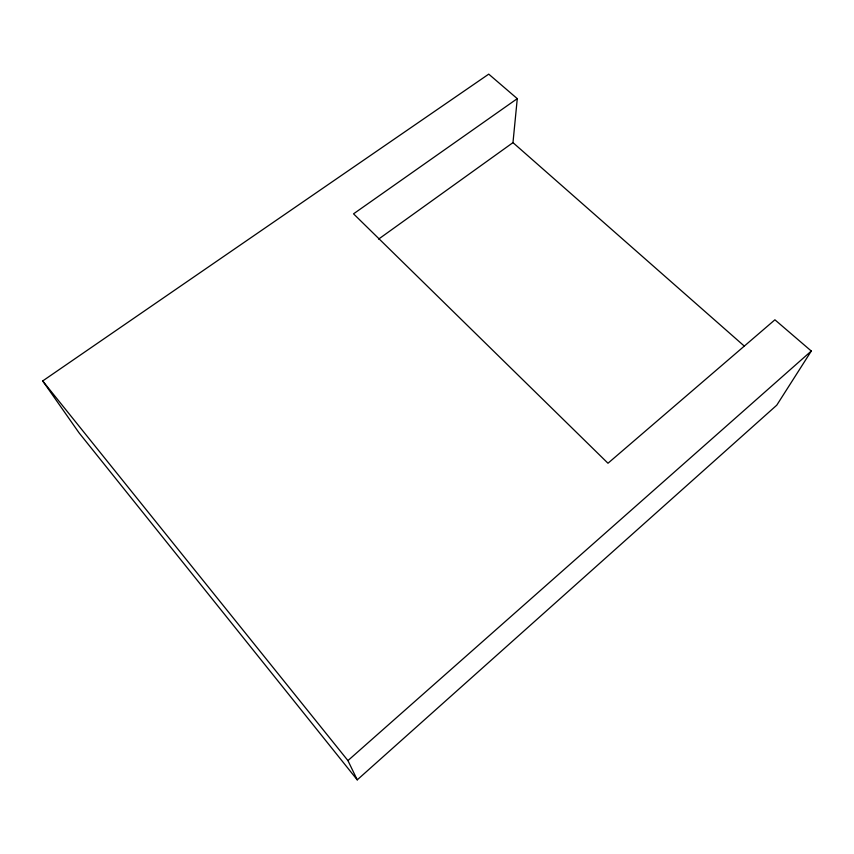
<?xml version="1.0" encoding="UTF-8"?>
<svg xmlns="http://www.w3.org/2000/svg" width="854" height="854" viewBox="0 0 854 854"><rect width="100%" height="100%" fill="white"/><g stroke="black" fill="none" stroke-linecap="round" stroke-linejoin="round"><path stroke-width="1.28" d="M378.61 239.099L512.976 142.629L517.278 98.648L488.734 74.138L42.7 380.948L79.048 432.839L357.239 779.862L776.756 405.191L811.3 351.037L774.909 319.802L607.984 463.242L353.535 213.831L517.278 98.648M357.239 779.862L347.93 760.594L811.3 351.037M512.976 142.629L744.24 346.03M42.7 380.948L347.93 760.594"/></g></svg>
